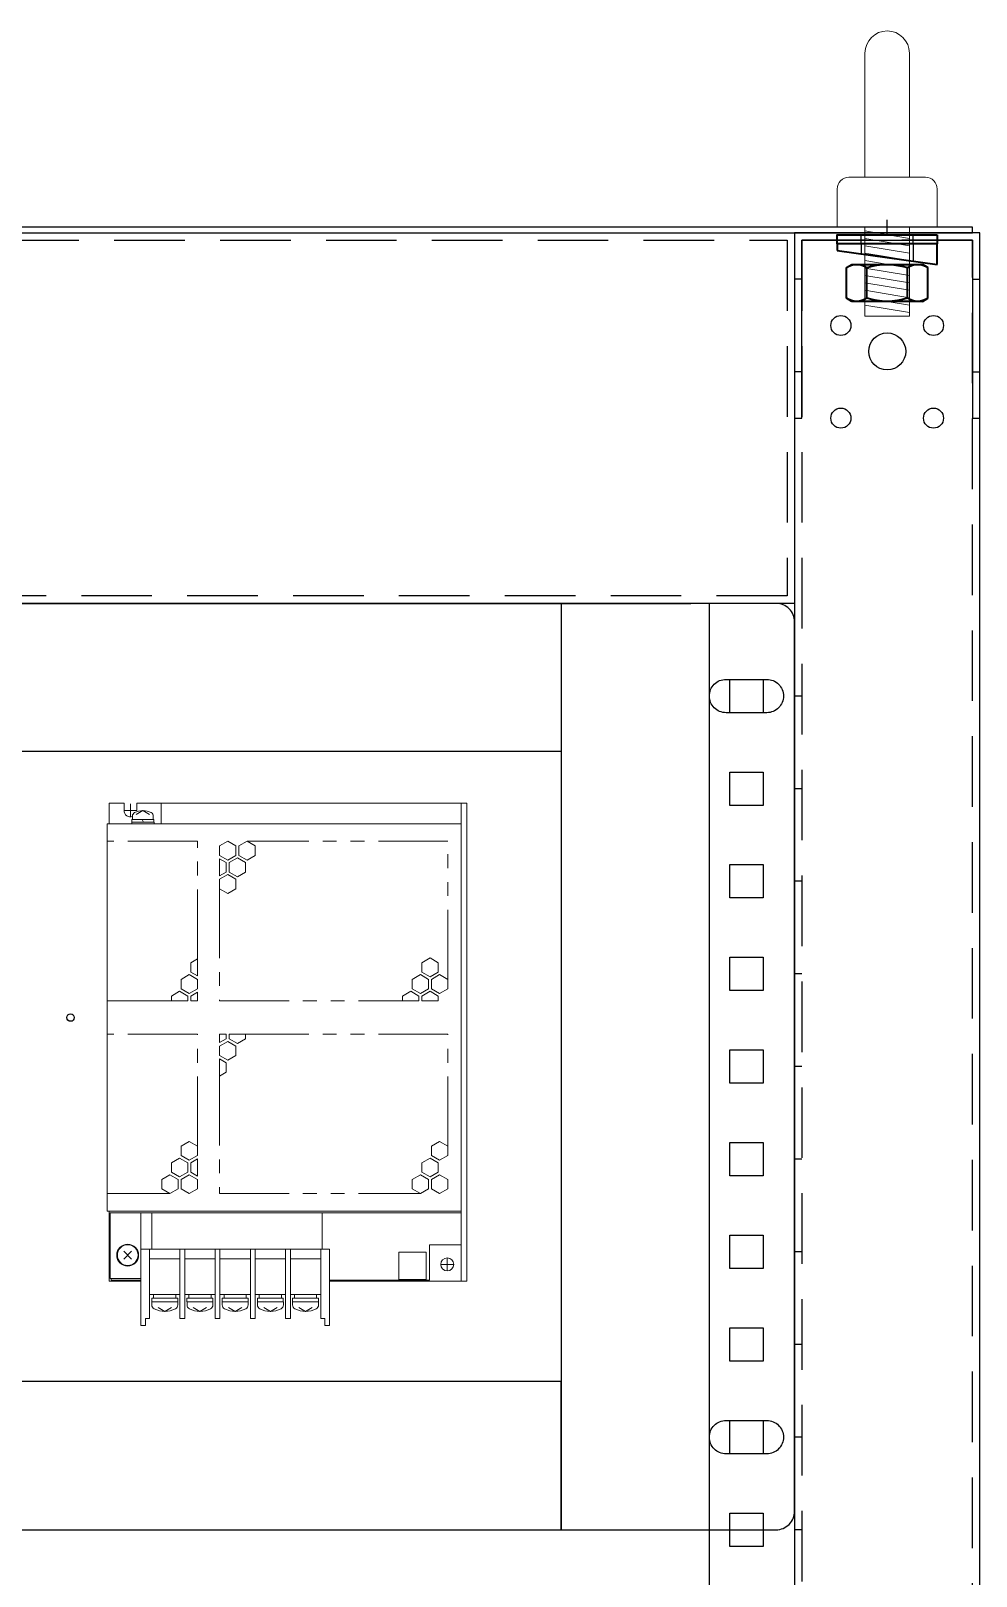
# Model space of a CAD drawing. Header units: millimetres. Extents: x 173893 to 258446, y -176540 to -123824.
# Drawn here: x 197298.8 to 197554, y -139428.9 to -139011.9 of the extents above; entities that cross this region are included whole.
import ezdxf

# ---------------------------------------------------------------- set-up
doc = ezdxf.new("R2010")
doc.units = ezdxf.units.MM
doc.header["$LTSCALE"] = 3
for name, pattern in [('ACAD_ISO04W100', [30, 24, -3, 0, -3]), ('CACHE2', [4.7625, 3.175, -1.5875]), ('CENTER', [50.8, 31.75, -6.35, 6.35, -6.35]), ('HIDDEN', [9.525, 6.35, -3.175]), ('PHANTOM', [2.5, 1.25, -0.25, 0.25, -0.25, 0.25, -0.25])]:
    doc.linetypes.add(name, pattern=pattern)
for name, color, linetype in [('@.DM. NÉT CHÍNH', 7, 'Continuous'), ('@.VISIBLE', 7, 'Continuous'), ('centerline', 6, 'ACAD_ISO04W100'), ('equipments', 2, 'Continuous')]:
    doc.layers.add(name, color=color, linetype=linetype)
doc.layers.add('FORT', color=2, linetype='Continuous', lineweight=35)
doc.layers.add('POINTILLE', color=8, linetype='CACHE2', lineweight=25)

# ---------------------------------------------------------------- blocks, each defined once
blk = doc.blocks.new('HM12_COTE')
at = {"layer": 'FORT'}
for p, q in [((-10.97, 9.15), (-9.5, 10)), ((-10.97, 0.85), (-10.97, 9.15)), ((9.5, 10), (-9.5, 10)), ((-5.48, 0.85), (-5.48, 9.15)), ((5.48, 0.85), (5.48, 9.15)), ((10.97, 9.15), (9.5, 10)), ((10.97, 0.85), (10.97, 9.15)), ((-9.5, 0), (-10.97, 0.85)), ((-9.5, 0), (9.5, 0)), ((9.5, 0), (10.97, 0.85))]:
    blk.add_line(p, q, dxfattribs=at)
for centre, radius, start, end in [((-8.23, 5.14), 4.86, 55.6159, 124.3841), ((0, -8.15), 18.15, 72.4121, 107.5879), ((8.23, 5.14), 4.86, 55.6159, 124.3841), ((-8.23, 4.86), 4.86, 235.6159, 304.3841), ((0, 18.15), 18.15, 252.4121, 287.5879), ((8.23, 4.86), 4.86, 235.6159, 304.3841)]:
    blk.add_arc(centre, radius, start, end, dxfattribs=at)
blk = doc.blocks.new('CALE_M12_IPN')
at = {"layer": 'FORT'}
for p, q in [((-13.5, 3.61), (13.5, 3.61)), ((-13.5, -1.89), (-13.5, 3.61)), ((13.5, 1.89), (-13.5, -1.89)), ((13.5, 3.61), (13.5, 1.89))]:
    blk.add_line(p, q, dxfattribs=at)
at = {"layer": 'POINTILLE'}
for p, q in [((-7, 3.61), (-7, -0.98)), ((7, 3.61), (7, 0.98))]:
    blk.add_line(p, q, dxfattribs=at)
blk = doc.blocks.new('RONDELLE_M12')
at = {"layer": 'FORT'}
blk.add_lwpolyline([(-13.5, 2.5), (-13.5, 0), (13.5, 0), (13.5, 2.5)], close=True, dxfattribs=at)
at = {"layer": 'POINTILLE'}
for p, q in [((-7, 0), (-7, 2.5)), ((7, 0), (7, 2.5))]:
    blk.add_line(p, q, dxfattribs=at)
blk = doc.blocks.new('Lifting Front')
at = {"layer": 'centerline'}
blk.add_line((0, -2), (0, 2), dxfattribs=at)
at = {"layer": 'equipments', "lineweight": 0}
for p, q in [((-6, 47), (-6, 13.5)), ((6, 47), (6, 13.5)), ((-10.33, 13.5), (10.33, 13.5)), ((-13.5, 0), (-13.5, 10.33)), ((13.5, 0), (13.5, 10.33)), ((13.5, 0), (-13.5, 0)), ((-6, 0), (-6, -24)), ((6, 0), (-6, 0)), ((6, 0), (6, -24)), ((6, -24), (-6, -24))]:
    blk.add_line(p, q, dxfattribs=at)
at = {"layer": 'equipments', "color": 8, "lineweight": 0}
for p, q in [((6, -1), (-6, -3)), ((6, -3), (-6, -5)), ((6, -5), (-6, -7)), ((6, -7), (-6, -9)), ((6, -9), (-6, -11)), ((6, -11), (-6, -13)), ((6, -13), (-6, -15)), ((6, -15), (-6, -17)), ((6, -17), (-6, -19)), ((6, -19), (-6, -21)), ((6, -21), (-6, -23))]:
    blk.add_line(p, q, dxfattribs=at)
at = {"layer": 'equipments', "lineweight": 0}
for centre, radius, start, end in [((0, 47), 6, 0, 180), ((-10.33, 10.33), 3.17, 90, 180), ((10.33, 10.33), 3.17, 0, 90)]:
    blk.add_arc(centre, radius, start, end, dxfattribs=at)
for name, p in [('RONDELLE_M12', (0, -4.5)), ('CALE_M12_IPN', (0, -8.11)), ('HM12_COTE', (0, -20))]:
    blk.add_blockref(name, p)
blk = doc.blocks.new('A$Ca22bb21c')
at = {"layer": '@.DM. NÉT CHÍNH', "color": 1}
for p, q in [((2, 37.5), (0, 37.5)), ((48, 37.5), (50, 37.5)), ((2, 12.5), (0, 12.5)), ((2, 12.5), (0, 12.5)), ((2, 12.5), (0, 12.5)), ((48, 12.5), (50, 12.5))]:
    blk.add_line(p, q, dxfattribs=at)
blk.add_lwpolyline([(50, 0), (50, 50), (0, 50), (0, 0), (2, 0), (2, 48), (48, 48), (48, 0)], close=True, dxfattribs=at)
blk = doc.blocks.new('Oval 20x9')
at = {"layer": '@.VISIBLE', "color": 2}
blk.add_lwpolyline([(-5.5, -4.5), (5.5, -4.5, 0.414214), (10, 0), (10, 0, 0.414214), (5.5, 4.5), (-5.5, 4.5, 0.414214), (-10, 0), (-10, 0, 0.414214)], format="xyb", close=True, dxfattribs=at)

msp = doc.modelspace()

# ---------------------------------------------------------------- linework, layer by layer
at = {"color": 0, "lineweight": 5}
for p, q in [((197323.97, -139220.28), (197319.97, -139220.28)), ((197319.97, -139220.28), (197319.97, -139225.93)), ((197323.97, -139220.28), (197323.97, -139222.28)), ((197326.27, -139223.76), (197326.27, -139224.73)), ((197329.07, -139222.33), (197327.27, -139223.41)), ((197327.47, -139220.28), (197416.47, -139220.28)), ((197327.47, -139222.28), (197327.47, -139220.28)), ((197329.07, -139222.33), (197330.87, -139223.41)), ((197331.87, -139223.76), (197331.87, -139224.73)), ((197333.97, -139225.93), (197333.97, -139220.28)), ((197414.97, -139349.28), (197414.97, -139220.28)), ((197416.47, -139220.28), (197416.47, -139349.28)), ((197319.47, -139225.93), (197414.97, -139225.93)), ((197319.47, -139330.43), (197319.47, -139225.93)), ((197326.07, -139225.43), (197326.07, -139225.93)), ((197326.07, -139225.43), (197332.07, -139225.43)), ((197326.12, -139224.73), (197326.12, -139225.43)), ((197326.12, -139224.73), (197332.02, -139224.73)), ((197329.27, -139225.43), (197328.87, -139224.73)), ((197332.02, -139225.43), (197332.02, -139224.73)), ((197332.07, -139225.93), (197332.07, -139225.43)), ((197351.97, -139230.59), (197349.77, -139231.86)), ((197349.77, -139231.86), (197349.77, -139234.4)), ((197354.17, -139231.86), (197351.97, -139230.59)), ((197354.17, -139234.4), (197354.17, -139231.86)), ((197357.17, -139230.59), (197354.97, -139231.86)), ((197354.97, -139231.86), (197354.97, -139234.4)), ((197359.37, -139231.86), (197357.17, -139230.59)), ((197359.37, -139234.4), (197359.37, -139231.86)), ((197349.77, -139234.4), (197351.97, -139235.68)), ((197349.77, -139235.33), (197349.77, -139239.94)), ((197351.57, -139236.36), (197349.77, -139235.33)), ((197351.97, -139235.68), (197354.17, -139234.4)), ((197354.57, -139235.09), (197352.37, -139236.36)), ((197356.77, -139236.36), (197354.57, -139235.09)), ((197354.97, -139234.4), (197357.17, -139235.68)), ((197357.17, -139235.68), (197359.37, -139234.4)), ((197349.77, -139239.94), (197351.57, -139238.9)), ((197351.97, -139239.59), (197349.77, -139240.86)), ((197351.57, -139238.9), (197351.57, -139236.36)), ((197354.17, -139240.86), (197351.97, -139239.59)), ((197352.37, -139236.36), (197352.37, -139238.9)), ((197352.37, -139238.9), (197354.57, -139240.18)), ((197354.57, -139240.18), (197356.77, -139238.9)), ((197356.77, -139238.9), (197356.77, -139236.36)), ((197349.77, -139240.86), (197349.77, -139243.4)), ((197349.77, -139243.4), (197351.97, -139244.68)), ((197351.97, -139244.68), (197354.17, -139243.4)), ((197354.17, -139243.4), (197354.17, -139240.86)), ((197343.77, -139262.33), (197341.97, -139263.36)), ((197341.97, -139263.36), (197341.97, -139265.9)), ((197343.77, -139262.33), (197343.77, -139266.94)), ((197406.57, -139262.09), (197404.37, -139263.36)), ((197404.37, -139263.36), (197404.37, -139265.9)), ((197408.77, -139263.36), (197406.57, -139262.09)), ((197408.77, -139265.9), (197408.77, -139263.36)), ((197341.57, -139266.59), (197339.37, -139267.86)), ((197339.37, -139267.86), (197339.37, -139270.4)), ((197343.77, -139267.86), (197341.57, -139266.59)), ((197341.97, -139265.9), (197343.77, -139266.94)), ((197343.77, -139270.4), (197343.77, -139267.86)), ((197403.97, -139266.59), (197401.77, -139267.86)), ((197401.77, -139267.86), (197401.77, -139270.4)), ((197406.17, -139267.86), (197403.97, -139266.59)), ((197404.37, -139265.9), (197406.57, -139267.18)), ((197406.17, -139270.4), (197406.17, -139267.86)), ((197406.57, -139267.18), (197408.77, -139265.9)), ((197409.17, -139266.59), (197406.97, -139267.86)), ((197406.97, -139267.86), (197406.97, -139270.4)), ((197411.37, -139267.86), (197409.17, -139266.59)), ((197411.37, -139270.4), (197411.37, -139267.86)), ((197338.97, -139271.09), (197336.77, -139272.36)), ((197336.77, -139272.36), (197336.77, -139273.68)), ((197341.17, -139273.68), (197336.77, -139273.68)), ((197341.17, -139272.36), (197338.97, -139271.09)), ((197339.37, -139270.4), (197341.57, -139271.68)), ((197341.17, -139273.68), (197341.17, -139272.36)), ((197341.57, -139271.68), (197343.77, -139270.4)), ((197343.77, -139271.33), (197341.97, -139272.36)), ((197341.97, -139272.36), (197341.97, -139273.68)), ((197343.77, -139273.68), (197341.97, -139273.68)), ((197343.77, -139271.33), (197343.77, -139273.68)), ((197401.37, -139271.09), (197399.17, -139272.36)), ((197399.17, -139272.36), (197399.17, -139273.68)), ((197403.57, -139273.68), (197399.17, -139273.68)), ((197403.57, -139272.36), (197401.37, -139271.09)), ((197401.77, -139270.4), (197403.97, -139271.68)), ((197403.57, -139273.68), (197403.57, -139272.36)), ((197403.97, -139271.68), (197406.17, -139270.4)), ((197406.57, -139271.09), (197404.37, -139272.36)), ((197404.37, -139272.36), (197404.37, -139273.68)), ((197408.77, -139273.68), (197404.37, -139273.68)), ((197408.77, -139272.36), (197406.57, -139271.09)), ((197406.97, -139270.4), (197409.17, -139271.68)), ((197408.77, -139273.68), (197408.77, -139272.36)), ((197409.17, -139271.68), (197411.37, -139270.4)), ((197349.77, -139284.94), (197349.77, -139282.68)), ((197349.77, -139282.68), (197351.57, -139282.68)), ((197349.77, -139284.94), (197351.57, -139283.9)), ((197351.97, -139284.59), (197349.77, -139285.86)), ((197349.77, -139285.86), (197349.77, -139288.4)), ((197351.57, -139283.9), (197351.57, -139282.68)), ((197354.17, -139285.86), (197351.97, -139284.59)), ((197352.37, -139282.68), (197352.37, -139283.9)), ((197352.37, -139282.68), (197356.77, -139282.68)), ((197352.37, -139283.9), (197354.57, -139285.18)), ((197354.17, -139288.4), (197354.17, -139285.86)), ((197354.57, -139285.18), (197356.77, -139283.9)), ((197356.77, -139283.9), (197356.77, -139282.68)), ((197349.77, -139288.4), (197351.97, -139289.68)), ((197349.77, -139293.94), (197349.77, -139289.33)), ((197351.57, -139290.36), (197349.77, -139289.33)), ((197351.57, -139292.9), (197351.57, -139290.36)), ((197351.97, -139289.68), (197354.17, -139288.4)), ((197349.77, -139293.94), (197351.57, -139292.9)), ((197341.57, -139311.59), (197339.37, -139312.86)), ((197339.37, -139312.86), (197339.37, -139315.4)), ((197339.37, -139315.4), (197341.57, -139316.68)), ((197343.77, -139312.86), (197341.57, -139311.59)), ((197341.57, -139316.68), (197343.77, -139315.4)), ((197343.77, -139315.4), (197343.77, -139312.86)), ((197409.17, -139311.59), (197406.97, -139312.86)), ((197406.97, -139312.86), (197406.97, -139315.4)), ((197406.97, -139315.4), (197409.17, -139316.68)), ((197411.37, -139312.86), (197409.17, -139311.59)), ((197409.17, -139316.68), (197411.37, -139315.4)), ((197411.37, -139315.4), (197411.37, -139312.86)), ((197338.97, -139316.09), (197336.77, -139317.36)), ((197336.77, -139317.36), (197336.77, -139319.9)), ((197341.17, -139317.36), (197338.97, -139316.09)), ((197341.17, -139319.9), (197341.17, -139317.36)), ((197343.77, -139316.33), (197341.97, -139317.36)), ((197341.97, -139317.36), (197341.97, -139319.9)), ((197343.77, -139320.94), (197343.77, -139316.33)), ((197406.57, -139316.09), (197404.37, -139317.36)), ((197404.37, -139317.36), (197404.37, -139319.9)), ((197408.77, -139317.36), (197406.57, -139316.09)), ((197408.77, -139319.9), (197408.77, -139317.36)), ((197336.37, -139320.59), (197334.17, -139321.86)), ((197334.17, -139321.86), (197334.17, -139324.4)), ((197338.57, -139321.86), (197336.37, -139320.59)), ((197336.77, -139319.9), (197338.97, -139321.18)), ((197338.57, -139324.4), (197338.57, -139321.86)), ((197338.97, -139321.18), (197341.17, -139319.9)), ((197341.57, -139320.59), (197339.37, -139321.86)), ((197339.37, -139321.86), (197339.37, -139324.4)), ((197343.77, -139321.86), (197341.57, -139320.59)), ((197341.97, -139319.9), (197343.77, -139320.94)), ((197343.77, -139324.4), (197343.77, -139321.86)), ((197403.97, -139320.59), (197401.77, -139321.86)), ((197401.77, -139321.86), (197401.77, -139324.4)), ((197406.17, -139321.86), (197403.97, -139320.59)), ((197404.37, -139319.9), (197406.57, -139321.18)), ((197406.17, -139324.4), (197406.17, -139321.86)), ((197406.57, -139321.18), (197408.77, -139319.9)), ((197409.17, -139320.59), (197406.97, -139321.86)), ((197406.97, -139321.86), (197406.97, -139324.4)), ((197411.37, -139321.86), (197409.17, -139320.59)), ((197411.37, -139324.4), (197411.37, -139321.86)), ((197334.17, -139324.4), (197336.37, -139325.68)), ((197336.37, -139325.68), (197338.57, -139324.4)), ((197339.37, -139324.4), (197341.57, -139325.68)), ((197341.57, -139325.68), (197343.77, -139324.4)), ((197401.77, -139324.4), (197403.97, -139325.68)), ((197403.97, -139325.68), (197406.17, -139324.4)), ((197406.97, -139324.4), (197409.17, -139325.68)), ((197409.17, -139325.68), (197411.37, -139324.4)), ((197414.97, -139330.43), (197319.47, -139330.43)), ((197319.97, -139330.43), (197319.97, -139349.28)), ((197320.27, -139330.91), (197320.27, -139348.58)), ((197414.97, -139330.91), (197320.27, -139330.91)), ((197328.47, -139361.28), (197328.47, -139330.91)), ((197331.47, -139340.68), (197331.47, -139330.91)), ((197377.47, -139340.68), (197377.47, -139330.91)), ((197406.47, -139339.48), (197406.47, -139349.08)), ((197414.97, -139339.48), (197406.47, -139339.48)), ((197326.03, -139341.22), (197323.91, -139343.35)), ((197323.91, -139341.22), (197326.03, -139343.35)), ((197379.47, -139340.68), (197328.47, -139340.68)), ((197330.87, -139340.68), (197330.87, -139359.38)), ((197339.07, -139343.28), (197330.87, -139343.28)), ((197339.07, -139340.68), (197339.07, -139359.38)), ((197340.37, -139359.38), (197340.37, -139340.68)), ((197348.57, -139343.28), (197340.37, -139343.28)), ((197348.57, -139340.68), (197348.57, -139359.38)), ((197349.87, -139359.38), (197349.87, -139340.68)), ((197358.07, -139343.28), (197349.87, -139343.28)), ((197358.07, -139340.68), (197358.07, -139359.38)), ((197359.37, -139359.38), (197359.37, -139340.68)), ((197367.57, -139343.28), (197359.37, -139343.28)), ((197367.57, -139340.68), (197367.57, -139359.38)), ((197368.87, -139359.38), (197368.87, -139340.68)), ((197377.07, -139343.28), (197368.87, -139343.28)), ((197377.07, -139340.68), (197377.07, -139359.38)), ((197379.47, -139361.28), (197379.47, -139340.68)), ((197405.55, -139341.48), (197398.15, -139341.48)), ((197398.15, -139348.88), (197398.15, -139341.48)), ((197405.55, -139348.88), (197405.55, -139341.48)), ((197320.27, -139348.58), (197328.47, -139348.58)), ((197320.47, -139349.08), (197320.47, -139348.58)), ((197405.55, -139348.88), (197398.15, -139348.88)), ((197319.97, -139349.28), (197328.47, -139349.28)), ((197320.47, -139349.08), (197328.47, -139349.08)), ((197339.07, -139352.88), (197330.87, -139352.88)), ((197331.97, -139353.88), (197331.97, -139352.88)), ((197337.97, -139353.88), (197337.97, -139352.88)), ((197348.57, -139352.88), (197340.37, -139352.88)), ((197341.47, -139353.88), (197341.47, -139352.88)), ((197347.47, -139353.88), (197347.47, -139352.88)), ((197358.07, -139352.88), (197349.87, -139352.88)), ((197350.97, -139353.88), (197350.97, -139352.88)), ((197356.97, -139353.88), (197356.97, -139352.88)), ((197367.57, -139352.88), (197359.37, -139352.88)), ((197360.47, -139353.88), (197360.47, -139352.88)), ((197366.47, -139353.88), (197366.47, -139352.88)), ((197377.07, -139352.88), (197368.87, -139352.88)), ((197369.97, -139353.88), (197369.97, -139352.88)), ((197375.97, -139353.88), (197375.97, -139352.88)), ((197379.47, -139349.08), (197406.47, -139349.08)), ((197379.47, -139349.28), (197416.47, -139349.28)), ((197331.47, -139354.88), (197331.47, -139353.88)), ((197331.97, -139353.88), (197331.47, -139353.88)), ((197338.47, -139354.88), (197331.47, -139354.88)), ((197331.48, -139355.7), (197331.48, -139354.88)), ((197337.97, -139353.88), (197331.97, -139353.88)), ((197334.98, -139357.48), (197333.18, -139356.41)), ((197334.98, -139357.48), (197336.78, -139356.41)), ((197338.47, -139353.88), (197337.97, -139353.88)), ((197338.47, -139354.88), (197338.47, -139353.88)), ((197338.48, -139355.7), (197338.48, -139354.88)), ((197340.97, -139354.88), (197340.97, -139353.88)), ((197341.47, -139353.88), (197340.97, -139353.88)), ((197347.97, -139354.88), (197340.97, -139354.88)), ((197340.98, -139355.7), (197340.98, -139354.88)), ((197347.47, -139353.88), (197341.47, -139353.88)), ((197344.48, -139357.48), (197342.68, -139356.41)), ((197344.48, -139357.48), (197346.28, -139356.41)), ((197347.97, -139353.88), (197347.47, -139353.88)), ((197347.97, -139354.88), (197347.97, -139353.88)), ((197347.98, -139355.7), (197347.98, -139354.88)), ((197350.97, -139353.88), (197350.47, -139353.88)), ((197350.47, -139354.88), (197350.47, -139353.88)), ((197357.47, -139354.88), (197350.47, -139354.88)), ((197350.48, -139355.7), (197350.48, -139354.88)), ((197356.97, -139353.88), (197350.97, -139353.88)), ((197353.98, -139357.48), (197352.18, -139356.41)), ((197353.98, -139357.48), (197355.78, -139356.41)), ((197357.47, -139353.88), (197356.97, -139353.88)), ((197357.47, -139354.88), (197357.47, -139353.88)), ((197357.48, -139355.7), (197357.48, -139354.88)), ((197359.97, -139354.88), (197359.97, -139353.88)), ((197360.47, -139353.88), (197359.97, -139353.88)), ((197366.97, -139354.88), (197359.97, -139354.88)), ((197359.98, -139355.7), (197359.98, -139354.88)), ((197366.47, -139353.88), (197360.47, -139353.88)), ((197363.48, -139357.48), (197361.68, -139356.41)), ((197363.48, -139357.48), (197365.28, -139356.41)), ((197366.97, -139353.88), (197366.47, -139353.88)), ((197366.97, -139354.88), (197366.97, -139353.88)), ((197366.98, -139355.7), (197366.98, -139354.88)), ((197369.47, -139354.88), (197369.47, -139353.88)), ((197369.97, -139353.88), (197369.47, -139353.88)), ((197376.47, -139354.88), (197369.47, -139354.88)), ((197369.48, -139355.7), (197369.48, -139354.88)), ((197375.97, -139353.88), (197369.97, -139353.88)), ((197372.98, -139357.48), (197371.18, -139356.41)), ((197372.98, -139357.48), (197374.78, -139356.41)), ((197376.47, -139353.88), (197375.97, -139353.88)), ((197376.47, -139354.88), (197376.47, -139353.88)), ((197376.48, -139355.7), (197376.48, -139354.88)), ((197328.47, -139361.28), (197329.77, -139361.28)), ((197330.87, -139359.38), (197329.77, -139359.38)), ((197329.77, -139359.38), (197329.77, -139361.28)), ((197340.37, -139359.38), (197339.07, -139359.38)), ((197349.87, -139359.38), (197348.57, -139359.38)), ((197359.37, -139359.38), (197358.07, -139359.38)), ((197367.57, -139359.38), (197368.87, -139359.38)), ((197378.17, -139359.38), (197377.07, -139359.38)), ((197378.17, -139359.38), (197378.17, -139361.28)), ((197378.17, -139361.28), (197379.47, -139361.28))]:
    msp.add_line(p, q, dxfattribs=at)
at = {"color": 2, "linetype": 'CENTER', "lineweight": 5, "ltscale": 3}
for p, q in [((197323.97, -139222.28), (197327.47, -139222.28)), ((197325.72, -139224.03), (197325.72, -139220.53)), ((197411.22, -139346.53), (197411.22, -139343.03)), ((197409.47, -139344.78), (197412.97, -139344.78))]:
    msp.add_line(p, q, dxfattribs=at)
at = {"color": 3, "linetype": 'PHANTOM', "lineweight": 5, "ltscale": 5}
for p, q in [((197343.77, -139230.59), (197319.47, -139230.59)), ((197343.77, -139262.33), (197343.77, -139230.59)), ((197411.37, -139230.59), (197357.17, -139230.59)), ((197411.37, -139267.86), (197411.37, -139230.59)), ((197349.77, -139243.4), (197349.77, -139273.68)), ((197319.47, -139273.68), (197336.77, -139273.68)), ((197349.77, -139273.68), (197399.17, -139273.68)), ((197343.77, -139282.68), (197319.47, -139282.68)), ((197343.77, -139312.86), (197343.77, -139282.68)), ((197411.37, -139282.68), (197356.77, -139282.68)), ((197411.37, -139312.86), (197411.37, -139282.68)), ((197349.77, -139293.94), (197349.77, -139325.68)), ((197319.47, -139325.68), (197336.37, -139325.68)), ((197349.77, -139325.68), (197403.97, -139325.68))]:
    msp.add_line(p, q, dxfattribs=at)
for points in [[(196667.97, -139166.4), (197441.97, -139166.4), (197441.97, -139206.4), (196667.97, -139206.4)], [(197441.97, -139166.4), (197441.97, -139416.4), (197481.97, -139416.4), (197481.97, -139166.4)], [(196667.97, -139416.4), (197441.97, -139416.4), (197441.97, -139376.4), (196667.97, -139376.4)]]:
    msp.add_lwpolyline(points, close=True)
msp.add_circle((197309.55, -139278.18), 1)
at = {"color": 0, "lineweight": 5}
for centre, radius in [((197324.97, -139342.28), 2.95), ((197324.97, -139342.28), 2.8), ((197411.22, -139344.78), 1.75)]:
    msp.add_circle(centre, radius, dxfattribs=at)
for centre, radius, start, end in [((197325.72, -139222.28), 1.75, 180, 288.3177), ((197327.27, -139223.76), 1, 116.7437, 180), ((197329.07, -139227.33), 5, 63.2563, 116.7437), ((197325.72, -139222.28), 1.75, 358.3628, 0), ((197330.87, -139223.76), 1, 0, 63.2563), ((197332.68, -139355.7), 1.2, 180, 241.369), ((197334.98, -139351.48), 6, 241.369, 298.631), ((197337.28, -139355.7), 1.2, 298.631, 0), ((197342.18, -139355.7), 1.2, 180, 241.369), ((197344.48, -139351.48), 6, 241.369, 298.631), ((197346.78, -139355.7), 1.2, 298.631, 0), ((197351.68, -139355.7), 1.2, 180, 241.369), ((197353.98, -139351.48), 6, 241.369, 298.631), ((197356.28, -139355.7), 1.2, 298.631, 0), ((197361.18, -139355.7), 1.2, 180, 241.369), ((197363.48, -139351.48), 6, 241.369, 298.631), ((197365.78, -139355.7), 1.2, 298.631, 0), ((197370.68, -139355.7), 1.2, 180, 241.369), ((197372.98, -139351.48), 6, 241.369, 298.631), ((197375.28, -139355.7), 1.2, 298.631, 0)]:
    msp.add_arc(centre, radius, start, end, dxfattribs=at)
at = {"layer": '@.DM. NÉT CHÍNH', "color": 1}
for p, q in [((197506.97, -139191.4), (197504.97, -139191.4)), ((197506.97, -139216.4), (197504.97, -139216.4)), ((197506.97, -139241.4), (197504.97, -139241.4)), ((197506.97, -139266.4), (197504.97, -139266.4)), ((197506.97, -139291.4), (197504.97, -139291.4)), ((197506.97, -139316.4), (197504.97, -139316.4)), ((197506.97, -139341.4), (197504.97, -139341.4)), ((197506.97, -139366.4), (197504.97, -139366.4)), ((197506.97, -139391.4), (197504.97, -139391.4)), ((197506.97, -139416.4), (197504.97, -139416.4))]:
    msp.add_line(p, q, dxfattribs=at)
at = {"layer": '@.DM. NÉT CHÍNH'}
for points in [[(196556.97, -139066.4), (197552.97, -139066.4), (197552.97, -139064.9), (196556.97, -139064.9)], [(196604.97, -139066.4), (197504.97, -139066.4), (197504.97, -139166.4), (196604.97, -139166.4)], [(197504.97, -139066.4), (197504.97, -141166.4), (197554.97, -141166.4), (197554.97, -139066.4)]]:
    msp.add_lwpolyline(points, close=True, dxfattribs=at)
at = {"layer": '@.DM. NÉT CHÍNH', "linetype": 'HIDDEN'}
for points in [[(196606.97, -139068.4), (197502.97, -139068.4), (197502.97, -139164.4), (196606.97, -139164.4)], [(197506.97, -139068.4), (197506.97, -141164.4), (197552.97, -141164.4), (197552.97, -139068.4)]]:
    msp.add_lwpolyline(points, close=True, dxfattribs=at)
at = {"layer": '@.DM. NÉT CHÍNH'}
for centre, radius in [((197517.47, -139091.4), 2.7), ((197542.47, -139091.4), 2.7), ((197529.97, -139098.4), 5), ((197517.47, -139116.4), 2.7), ((197542.47, -139116.4), 2.7)]:
    msp.add_circle(centre, radius, dxfattribs=at)
at = {"layer": '@.VISIBLE'}
for p, q in [((196632.97, -139166.4), (197476.97, -139166.4)), ((196632.97, -139416.4), (197476.97, -139416.4))]:
    msp.add_line(p, q, dxfattribs=at)
at = {"layer": '@.VISIBLE', "color": 151}
msp.add_line((197481.97, -141066.4), (197481.97, -139166.4), dxfattribs=at)
at = {"layer": '@.VISIBLE'}
msp.add_lwpolyline([(197476.97, -139416.4), (197499.97, -139416.4, 0.414214), (197504.97, -139411.4), (197504.97, -139171.4, 0.414214), (197499.97, -139166.4), (197476.97, -139166.4)], format="xyb", dxfattribs=at)
at = {"layer": '@.VISIBLE', "color": 151}
for points in [[(197487.47, -139186.9), (197496.47, -139186.9), (197496.47, -139195.9), (197487.47, -139195.9)], [(197487.47, -139211.9), (197496.47, -139211.9), (197496.47, -139220.9), (197487.47, -139220.9)], [(197487.47, -139236.9), (197496.47, -139236.9), (197496.47, -139245.9), (197487.47, -139245.9)], [(197487.47, -139261.9), (197496.47, -139261.9), (197496.47, -139270.9), (197487.47, -139270.9)], [(197487.47, -139286.9), (197496.47, -139286.9), (197496.47, -139295.9), (197487.47, -139295.9)], [(197487.47, -139311.9), (197496.47, -139311.9), (197496.47, -139320.9), (197487.47, -139320.9)], [(197487.47, -139336.9), (197496.47, -139336.9), (197496.47, -139345.9), (197487.47, -139345.9)], [(197487.47, -139361.9), (197496.47, -139361.9), (197496.47, -139370.9), (197487.47, -139370.9)], [(197487.47, -139386.9), (197496.47, -139386.9), (197496.47, -139395.9), (197487.47, -139395.9)], [(197487.47, -139411.9), (197496.47, -139411.9), (197496.47, -139420.9), (197487.47, -139420.9)]]:
    msp.add_lwpolyline(points, close=True, dxfattribs=at)

# ---------------------------------------------------------------- block references
at = {"layer": '@.DM. NÉT CHÍNH'}
msp.add_blockref('A$Ca22bb21c', (197504.97, -139116.4), dxfattribs=at)
at = {"layer": '@.VISIBLE', "xscale": -1}
for p in [(197491.97, -139191.4), (197491.97, -139391.4)]:
    msp.add_blockref('Oval 20x9', p, dxfattribs=at)
at = {"layer": 'equipments', "xscale": -1}
msp.add_blockref('Lifting Front', (197529.97, -139064.9), dxfattribs=at)

doc.saveas('drawing.dxf')
